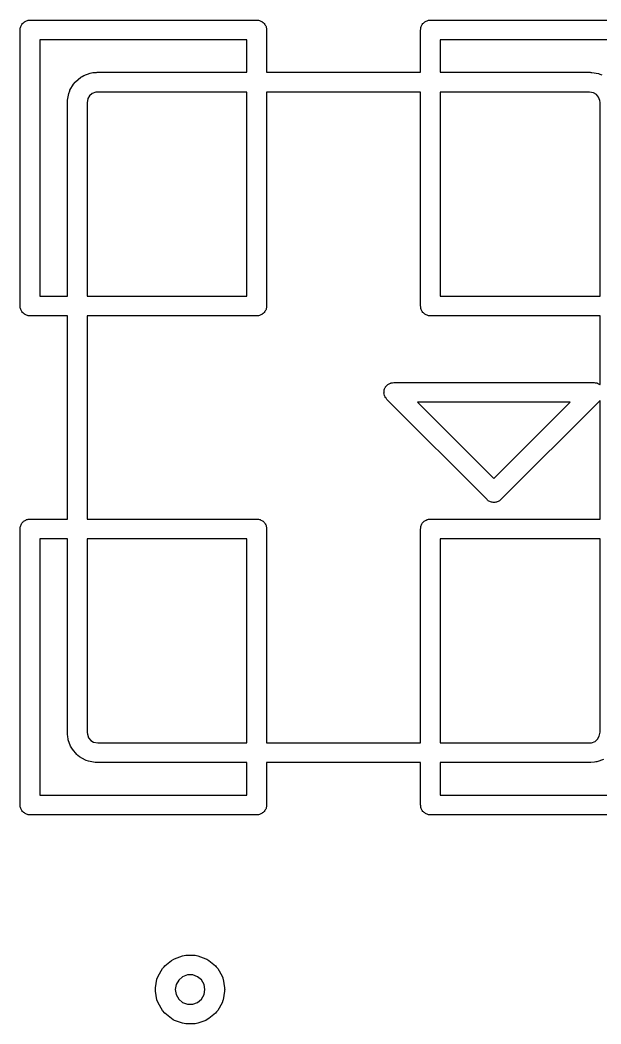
# Model space of a CAD drawing. Extents: x 105.1 to 166.9, y -128.1 to -71.6.
# Drawn here: x 135.39 to 138.34, y -90.78 to -85.69 of the extents above; entities that cross this region are included whole.
import ezdxf

# ---------------------------------------------------------------- set-up
doc = ezdxf.new("R2010")
doc.units = 0
doc.header["$MEASUREMENT"] = 0
doc.layers.add('BLACK', color=7, linetype='CONTINUOUS')

msp = doc.modelspace()

# ---------------------------------------------------------------- linework, layer by layer
at = {"layer": 'Black'}
for p, q in [((135.4, -85.7155), (135.403, -85.7117)), ((135.403, -85.7117), (135.406, -85.7089)), ((135.406, -85.7089), (135.409, -85.7055)), ((135.409, -85.7055), (135.413, -85.7033)), ((135.413, -85.7033), (135.416, -85.7005)), ((135.416, -85.7005), (135.42, -85.699)), ((135.42, -85.699), (135.424, -85.6968)), ((135.424, -85.6968), (135.428, -85.6961)), ((135.428, -85.6961), (135.432, -85.6946)), ((135.432, -85.6946), (135.437, -85.6946)), ((135.437, -85.6946), (135.441, -85.6938)), ((135.441, -85.6938), (136.591, -85.6938)), ((136.591, -85.6938), (136.595, -85.6946)), ((136.595, -85.6946), (136.6, -85.6946)), ((136.6, -85.6946), (136.604, -85.6961)), ((136.604, -85.6961), (136.608, -85.6968)), ((136.608, -85.6968), (136.612, -85.699)), ((136.612, -85.699), (136.616, -85.7005)), ((136.616, -85.7005), (136.619, -85.7033)), ((136.619, -85.7033), (136.623, -85.7055)), ((136.623, -85.7055), (136.626, -85.7089)), ((136.626, -85.7089), (136.629, -85.7117)), ((136.629, -85.7117), (136.631, -85.7155)), ((137.43, -85.7155), (137.433, -85.7117)), ((137.433, -85.7117), (137.436, -85.7089)), ((137.436, -85.7089), (137.439, -85.7055)), ((137.439, -85.7055), (137.443, -85.7033)), ((137.443, -85.7033), (137.446, -85.7005)), ((137.446, -85.7005), (137.45, -85.699)), ((137.45, -85.699), (137.454, -85.6968)), ((137.454, -85.6968), (137.458, -85.6961)), ((137.458, -85.6961), (137.462, -85.6946)), ((137.462, -85.6946), (137.467, -85.6946)), ((137.467, -85.6946), (137.471, -85.6938)), ((137.471, -85.6938), (138.621, -85.6938)), ((135.391, -85.7438), (135.392, -85.7395)), ((135.391, -87.1438), (135.391, -85.7438)), ((135.392, -85.7351), (135.393, -85.731)), ((135.392, -85.7395), (135.392, -85.7351)), ((135.393, -85.731), (135.394, -85.7267)), ((135.394, -85.7267), (135.396, -85.7229)), ((135.396, -85.7229), (135.398, -85.7188)), ((135.398, -85.7188), (135.4, -85.7155)), ((136.631, -85.7155), (136.634, -85.7188)), ((136.634, -85.7188), (136.636, -85.7229)), ((136.636, -85.7229), (136.638, -85.7267)), ((136.638, -85.7267), (136.639, -85.731)), ((136.639, -85.731), (136.64, -85.7351)), ((136.64, -85.7351), (136.64, -85.7395)), ((136.64, -85.7395), (136.641, -85.7438)), ((136.641, -85.7438), (136.641, -85.9587)), ((137.421, -85.7438), (137.422, -85.7395)), ((137.421, -85.9587), (137.421, -85.7438)), ((137.422, -85.7351), (137.423, -85.731)), ((137.422, -85.7395), (137.422, -85.7351)), ((137.423, -85.731), (137.424, -85.7267)), ((137.424, -85.7267), (137.426, -85.7229)), ((137.426, -85.7229), (137.428, -85.7188)), ((137.428, -85.7188), (137.43, -85.7155)), ((135.491, -85.7938), (135.491, -87.0938)), ((136.541, -85.7938), (135.491, -85.7938)), ((136.541, -85.9587), (136.541, -85.7938)), ((137.521, -85.7938), (137.521, -85.9587)), ((138.571, -85.7938), (137.521, -85.7938)), ((135.714, -85.9752), (135.746, -85.9633)), ((135.746, -85.9633), (135.753, -85.9621)), ((135.753, -85.9621), (135.759, -85.9604)), ((135.759, -85.9604), (135.777, -85.9589)), ((135.777, -85.9589), (135.779, -85.9591)), ((135.779, -85.9591), (135.781, -85.9587)), ((135.781, -85.9587), (136.541, -85.9587)), ((136.641, -85.9587), (137.421, -85.9587)), ((137.521, -85.9587), (138.281, -85.9587)), ((138.281, -85.9587), (138.285, -85.9595)), ((138.285, -85.9595), (138.29, -85.9595)), ((138.29, -85.9595), (138.324, -85.9655)), ((138.324, -85.9655), (138.324, -85.9655)), ((138.324, -85.9655), (138.33, -85.9677)), ((138.33, -85.9677), (138.34, -85.9714)), ((135.661, -86.0195), (135.67, -86.0084)), ((135.67, -86.0084), (135.672, -86.0062)), ((135.672, -86.0062), (135.699, -85.9839)), ((135.672, -86.0062), (135.672, -86.0062)), ((135.699, -85.9839), (135.705, -85.98)), ((135.699, -85.9839), (135.699, -85.9839)), ((135.705, -85.98), (135.714, -85.9752)), ((135.714, -85.9752), (135.714, -85.9752)), ((135.632, -86.1002), (135.638, -86.0659)), ((135.638, -86.0659), (135.643, -86.0523)), ((135.638, -86.0659), (135.638, -86.0659)), ((135.643, -86.0523), (135.644, -86.0496)), ((135.644, -86.0496), (135.661, -86.0195)), ((135.644, -86.0496), (135.644, -86.0496)), ((135.661, -86.0195), (135.661, -86.0195)), ((135.756, -86.0661), (135.743, -86.0771)), ((135.775, -86.0595), (135.756, -86.0661)), ((135.783, -86.0587), (135.775, -86.0595)), ((136.541, -86.0587), (135.783, -86.0587)), ((136.541, -87.0938), (136.541, -86.0587)), ((136.641, -86.0587), (136.641, -87.1438)), ((137.421, -86.0587), (136.641, -86.0587)), ((137.421, -87.1438), (137.421, -86.0587)), ((137.521, -86.0587), (137.521, -87.0938)), ((138.277, -86.0587), (137.521, -86.0587)), ((138.298, -86.0625), (138.277, -86.0587)), ((138.313, -86.071), (138.298, -86.0625)), ((135.631, -86.1088), (135.632, -86.1045)), ((135.631, -87.0938), (135.631, -86.1088)), ((135.632, -86.1045), (135.632, -86.1002)), ((135.735, -86.092), (135.731, -86.1132)), ((135.731, -86.1132), (135.731, -87.0938)), ((135.743, -86.0771), (135.735, -86.092)), ((138.324, -86.0841), (138.313, -86.071)), ((138.33, -86.1023), (138.324, -86.0841)), ((138.331, -86.111), (138.33, -86.1023)), ((138.331, -87.0938), (138.331, -86.111)), ((135.491, -87.0938), (135.631, -87.0938)), ((135.731, -87.0938), (136.541, -87.0938)), ((137.521, -87.0938), (138.331, -87.0938)), ((135.392, -87.1481), (135.391, -87.1438)), ((135.392, -87.1525), (135.392, -87.1481)), ((135.393, -87.1566), (135.392, -87.1525)), ((135.394, -87.1609), (135.393, -87.1566)), ((135.396, -87.1647), (135.394, -87.1609)), ((135.398, -87.1688), (135.396, -87.1647)), ((135.4, -87.1722), (135.398, -87.1688)), ((135.403, -87.176), (135.4, -87.1722)), ((135.406, -87.1788), (135.403, -87.176)), ((135.409, -87.1821), (135.406, -87.1788)), ((135.413, -87.1843), (135.409, -87.1821)), ((135.416, -87.1871), (135.413, -87.1843)), ((135.42, -87.1886), (135.416, -87.1871)), ((135.424, -87.1908), (135.42, -87.1886)), ((136.612, -87.1886), (136.608, -87.1908)), ((136.616, -87.1871), (136.612, -87.1886)), ((136.619, -87.1843), (136.616, -87.1871)), ((136.623, -87.1821), (136.619, -87.1843)), ((136.626, -87.1788), (136.623, -87.1821)), ((136.629, -87.176), (136.626, -87.1788)), ((136.631, -87.1722), (136.629, -87.176)), ((136.634, -87.1688), (136.631, -87.1722)), ((136.636, -87.1647), (136.634, -87.1688)), ((136.638, -87.1609), (136.636, -87.1647)), ((136.639, -87.1566), (136.638, -87.1609)), ((136.64, -87.1525), (136.639, -87.1566)), ((136.641, -87.1438), (136.64, -87.1481)), ((136.64, -87.1481), (136.64, -87.1525)), ((137.422, -87.1481), (137.421, -87.1438)), ((137.422, -87.1525), (137.422, -87.1481)), ((137.423, -87.1566), (137.422, -87.1525)), ((137.424, -87.1609), (137.423, -87.1566)), ((137.426, -87.1647), (137.424, -87.1609)), ((137.428, -87.1688), (137.426, -87.1647)), ((137.43, -87.1722), (137.428, -87.1688)), ((137.433, -87.176), (137.43, -87.1722)), ((137.436, -87.1788), (137.433, -87.176)), ((137.439, -87.1821), (137.436, -87.1788)), ((137.443, -87.1843), (137.439, -87.1821)), ((137.446, -87.1871), (137.443, -87.1843)), ((137.45, -87.1886), (137.446, -87.1871)), ((137.454, -87.1908), (137.45, -87.1886)), ((135.428, -87.1916), (135.424, -87.1908)), ((135.432, -87.1931), (135.428, -87.1916)), ((135.437, -87.1931), (135.432, -87.1931)), ((135.441, -87.1938), (135.437, -87.1931)), ((135.631, -87.1938), (135.441, -87.1938)), ((135.631, -88.2236), (135.631, -87.1938)), ((136.591, -87.1938), (135.731, -87.1938)), ((135.731, -87.1938), (135.731, -88.2236)), ((136.595, -87.1931), (136.591, -87.1938)), ((136.6, -87.1931), (136.595, -87.1931)), ((136.604, -87.1916), (136.6, -87.1931)), ((136.608, -87.1908), (136.604, -87.1916)), ((137.458, -87.1916), (137.454, -87.1908)), ((137.462, -87.1931), (137.458, -87.1916)), ((137.467, -87.1931), (137.462, -87.1931)), ((137.471, -87.1938), (137.467, -87.1931)), ((138.331, -87.1938), (137.471, -87.1938)), ((138.331, -87.5421), (138.331, -87.1938)), ((137.249, -87.5484), (137.253, -87.5434)), ((137.253, -87.5434), (137.255, -87.5423)), ((137.255, -87.5423), (137.256, -87.5408)), ((137.256, -87.5408), (137.262, -87.538)), ((137.262, -87.538), (137.268, -87.5347)), ((137.268, -87.5347), (137.27, -87.5344)), ((137.27, -87.5344), (137.272, -87.5334)), ((137.272, -87.5334), (137.279, -87.5329)), ((137.279, -87.5329), (137.285, -87.5317)), ((137.285, -87.5317), (138.301, -87.5317)), ((138.301, -87.5317), (138.307, -87.5329)), ((138.307, -87.5329), (138.314, -87.5334)), ((138.314, -87.5334), (138.316, -87.5344)), ((138.316, -87.5344), (138.318, -87.5347)), ((138.318, -87.5347), (138.324, -87.538)), ((138.324, -87.538), (138.33, -87.5408)), ((138.33, -87.5408), (138.331, -87.5421)), ((137.235, -87.5861), (137.236, -87.5796)), ((137.236, -87.5882), (137.235, -87.5861)), ((137.236, -87.571), (137.237, -87.5688)), ((137.236, -87.573), (137.236, -87.571)), ((137.236, -87.5796), (137.236, -87.573)), ((137.236, -87.5904), (137.236, -87.5882)), ((137.238, -87.5965), (137.236, -87.5904)), ((137.237, -87.5688), (137.239, -87.5629)), ((137.24, -87.6029), (137.238, -87.5965)), ((137.239, -87.5629), (137.242, -87.5567)), ((137.242, -87.5567), (137.243, -87.555)), ((137.243, -87.555), (137.244, -87.553)), ((137.244, -87.553), (137.249, -87.5484)), ((137.241, -87.6047), (137.24, -87.6029)), ((137.242, -87.6067), (137.241, -87.6047)), ((137.246, -87.6117), (137.242, -87.6067)), ((137.25, -87.6171), (137.246, -87.6117)), ((137.758, -88.1251), (137.25, -87.6171)), ((137.406, -87.6317), (137.793, -88.019)), ((138.18, -87.6317), (137.406, -87.6317)), ((137.793, -88.019), (138.18, -87.6317)), ((138.331, -87.6224), (137.828, -88.1251)), ((138.331, -88.2236), (138.331, -87.6224)), ((137.761, -88.1276), (137.758, -88.1251)), ((137.764, -88.1307), (137.761, -88.1276)), ((137.768, -88.1325), (137.764, -88.1307)), ((137.772, -88.135), (137.768, -88.1325)), ((137.776, -88.1362), (137.772, -88.135)), ((137.78, -88.138), (137.776, -88.1362)), ((137.784, -88.1384), (137.78, -88.138)), ((137.789, -88.1395), (137.784, -88.1384)), ((137.793, -88.1392), (137.789, -88.1395)), ((137.797, -88.1395), (137.793, -88.1392)), ((137.802, -88.1384), (137.797, -88.1395)), ((137.806, -88.138), (137.802, -88.1384)), ((137.81, -88.1362), (137.806, -88.138)), ((137.814, -88.135), (137.81, -88.1362)), ((137.818, -88.1325), (137.814, -88.135)), ((137.822, -88.1307), (137.818, -88.1325)), ((137.825, -88.1276), (137.822, -88.1307)), ((137.828, -88.1251), (137.825, -88.1276)), ((135.393, -88.2608), (135.394, -88.2565)), ((135.394, -88.2565), (135.396, -88.2527)), ((135.396, -88.2527), (135.398, -88.2486)), ((135.398, -88.2486), (135.4, -88.2453)), ((135.4, -88.2453), (135.403, -88.2415)), ((135.403, -88.2415), (135.406, -88.2387)), ((135.406, -88.2387), (135.409, -88.2353)), ((135.409, -88.2353), (135.413, -88.2331)), ((135.413, -88.2331), (135.416, -88.2303)), ((135.416, -88.2303), (135.42, -88.2288)), ((135.42, -88.2288), (135.424, -88.2266)), ((135.424, -88.2266), (135.428, -88.2259)), ((135.428, -88.2259), (135.432, -88.2244)), ((135.432, -88.2244), (135.437, -88.2244)), ((135.437, -88.2244), (135.441, -88.2236)), ((135.441, -88.2236), (135.631, -88.2236)), ((135.731, -88.2236), (136.591, -88.2236)), ((136.591, -88.2236), (136.595, -88.2244)), ((136.595, -88.2244), (136.6, -88.2244)), ((136.6, -88.2244), (136.604, -88.2259)), ((136.604, -88.2259), (136.608, -88.2266)), ((136.608, -88.2266), (136.612, -88.2288)), ((136.612, -88.2288), (136.616, -88.2303)), ((136.616, -88.2303), (136.619, -88.2331)), ((136.619, -88.2331), (136.623, -88.2353)), ((136.623, -88.2353), (136.626, -88.2387)), ((136.626, -88.2387), (136.629, -88.2415)), ((136.629, -88.2415), (136.631, -88.2453)), ((136.631, -88.2453), (136.634, -88.2486)), ((136.634, -88.2486), (136.636, -88.2527)), ((136.636, -88.2527), (136.638, -88.2565)), ((136.638, -88.2565), (136.639, -88.2608)), ((137.423, -88.2608), (137.424, -88.2565)), ((137.424, -88.2565), (137.426, -88.2527)), ((137.426, -88.2527), (137.428, -88.2486)), ((137.428, -88.2486), (137.43, -88.2453)), ((137.43, -88.2453), (137.433, -88.2415)), ((137.433, -88.2415), (137.436, -88.2387)), ((137.436, -88.2387), (137.439, -88.2353)), ((137.439, -88.2353), (137.443, -88.2331)), ((137.443, -88.2331), (137.446, -88.2303)), ((137.446, -88.2303), (137.45, -88.2288)), ((137.45, -88.2288), (137.454, -88.2266)), ((137.454, -88.2266), (137.458, -88.2259)), ((137.458, -88.2259), (137.462, -88.2244)), ((137.462, -88.2244), (137.467, -88.2244)), ((137.467, -88.2244), (137.471, -88.2236)), ((137.471, -88.2236), (138.331, -88.2236)), ((135.391, -88.2736), (135.392, -88.2693)), ((135.391, -89.6736), (135.391, -88.2736)), ((135.392, -88.2649), (135.393, -88.2608)), ((135.392, -88.2693), (135.392, -88.2649)), ((136.639, -88.2608), (136.64, -88.2649)), ((136.64, -88.2649), (136.64, -88.2693)), ((136.64, -88.2693), (136.641, -88.2736)), ((136.641, -88.2736), (136.641, -89.3587)), ((137.421, -88.2736), (137.422, -88.2693)), ((137.421, -89.3587), (137.421, -88.2736)), ((137.422, -88.2649), (137.423, -88.2608)), ((137.422, -88.2693), (137.422, -88.2649)), ((135.491, -88.3236), (135.491, -89.6236)), ((135.631, -88.3236), (135.491, -88.3236)), ((135.631, -89.3086), (135.631, -88.3236)), ((135.731, -88.3236), (135.731, -89.3064)), ((136.541, -88.3236), (135.731, -88.3236)), ((136.541, -89.3587), (136.541, -88.3236)), ((137.521, -88.3236), (137.521, -89.3587)), ((138.331, -88.3236), (137.521, -88.3236)), ((138.331, -89.3043), (138.331, -88.3236)), ((135.631, -89.3108), (135.631, -89.3086)), ((135.631, -89.313), (135.631, -89.3108)), ((135.633, -89.3304), (135.631, -89.313)), ((135.731, -89.3064), (135.732, -89.3151)), ((135.732, -89.3151), (135.738, -89.3333)), ((138.319, -89.3403), (138.327, -89.3255)), ((138.327, -89.3255), (138.331, -89.3043)), ((135.634, -89.3368), (135.633, -89.3304)), ((135.635, -89.3432), (135.634, -89.3368)), ((135.647, -89.3759), (135.635, -89.3432)), ((135.65, -89.3811), (135.647, -89.3759)), ((135.647, -89.3759), (135.647, -89.3759)), ((135.738, -89.3333), (135.749, -89.3464)), ((135.749, -89.3464), (135.764, -89.355)), ((135.764, -89.355), (135.785, -89.3587)), ((135.785, -89.3587), (136.541, -89.3587)), ((136.641, -89.3587), (137.421, -89.3587)), ((137.521, -89.3587), (138.279, -89.3587)), ((138.279, -89.3587), (138.287, -89.358)), ((138.287, -89.358), (138.306, -89.3513)), ((138.306, -89.3513), (138.319, -89.3403)), ((135.656, -89.3909), (135.65, -89.3811)), ((135.678, -89.4175), (135.656, -89.3909)), ((135.656, -89.3909), (135.656, -89.3909)), ((135.684, -89.4226), (135.678, -89.4175)), ((135.678, -89.4175), (135.678, -89.4175)), ((135.692, -89.4287), (135.684, -89.4226)), ((135.722, -89.446), (135.692, -89.4287)), ((135.692, -89.4287), (135.692, -89.4287)), ((135.726, -89.4476), (135.722, -89.446)), ((135.722, -89.446), (135.722, -89.446)), ((135.738, -89.452), (135.726, -89.4476)), ((135.772, -89.458), (135.738, -89.452)), ((135.738, -89.452), (135.738, -89.452)), ((135.777, -89.458), (135.772, -89.458)), ((135.781, -89.4587), (135.777, -89.458)), ((136.541, -89.4587), (135.781, -89.4587)), ((136.541, -89.6236), (136.541, -89.4587)), ((137.421, -89.4587), (136.641, -89.4587)), ((136.641, -89.4587), (136.641, -89.6736)), ((137.421, -89.6736), (137.421, -89.4587)), ((138.281, -89.4587), (137.521, -89.4587)), ((137.521, -89.4587), (137.521, -89.6236)), ((138.283, -89.4583), (138.281, -89.4587)), ((138.285, -89.4585), (138.283, -89.4583)), ((138.303, -89.457), (138.285, -89.4585)), ((138.309, -89.4553), (138.303, -89.457)), ((138.315, -89.4542), (138.309, -89.4553)), ((138.348, -89.4423), (138.315, -89.4542)), ((135.491, -89.6236), (136.541, -89.6236)), ((137.521, -89.6236), (138.571, -89.6236)), ((135.392, -89.6779), (135.391, -89.6736)), ((135.392, -89.6823), (135.392, -89.6779)), ((135.393, -89.6864), (135.392, -89.6823)), ((136.64, -89.6823), (136.639, -89.6864)), ((136.641, -89.6736), (136.64, -89.6779)), ((136.64, -89.6779), (136.64, -89.6823)), ((137.422, -89.6779), (137.421, -89.6736)), ((137.422, -89.6823), (137.422, -89.6779)), ((137.423, -89.6864), (137.422, -89.6823)), ((135.394, -89.6907), (135.393, -89.6864)), ((135.396, -89.6945), (135.394, -89.6907)), ((135.398, -89.6986), (135.396, -89.6945)), ((135.4, -89.702), (135.398, -89.6986)), ((135.403, -89.7058), (135.4, -89.702)), ((135.406, -89.7086), (135.403, -89.7058)), ((135.409, -89.7119), (135.406, -89.7086)), ((135.413, -89.7141), (135.409, -89.7119)), ((135.416, -89.7169), (135.413, -89.7141)), ((135.42, -89.7184), (135.416, -89.7169)), ((135.424, -89.7206), (135.42, -89.7184)), ((135.428, -89.7214), (135.424, -89.7206)), ((135.432, -89.7229), (135.428, -89.7214)), ((135.437, -89.7229), (135.432, -89.7229)), ((135.441, -89.7236), (135.437, -89.7229)), ((136.591, -89.7236), (135.441, -89.7236)), ((136.595, -89.7229), (136.591, -89.7236)), ((136.6, -89.7229), (136.595, -89.7229)), ((136.604, -89.7214), (136.6, -89.7229)), ((136.608, -89.7206), (136.604, -89.7214)), ((136.612, -89.7184), (136.608, -89.7206)), ((136.616, -89.7169), (136.612, -89.7184)), ((136.619, -89.7141), (136.616, -89.7169)), ((136.623, -89.7119), (136.619, -89.7141)), ((136.626, -89.7086), (136.623, -89.7119)), ((136.629, -89.7058), (136.626, -89.7086)), ((136.631, -89.702), (136.629, -89.7058)), ((136.634, -89.6986), (136.631, -89.702)), ((136.636, -89.6945), (136.634, -89.6986)), ((136.638, -89.6907), (136.636, -89.6945)), ((136.639, -89.6864), (136.638, -89.6907)), ((137.424, -89.6907), (137.423, -89.6864)), ((137.426, -89.6945), (137.424, -89.6907)), ((137.428, -89.6986), (137.426, -89.6945)), ((137.43, -89.702), (137.428, -89.6986)), ((137.433, -89.7058), (137.43, -89.702)), ((137.436, -89.7086), (137.433, -89.7058)), ((137.439, -89.7119), (137.436, -89.7086)), ((137.443, -89.7141), (137.439, -89.7119)), ((137.446, -89.7169), (137.443, -89.7141)), ((137.45, -89.7184), (137.446, -89.7169)), ((137.454, -89.7206), (137.45, -89.7184)), ((137.458, -89.7214), (137.454, -89.7206)), ((137.462, -89.7229), (137.458, -89.7214)), ((137.467, -89.7229), (137.462, -89.7229)), ((137.471, -89.7236), (137.467, -89.7229)), ((138.621, -89.7236), (137.471, -89.7236)), ((136.173, -90.4532), (136.214, -90.4382)), ((136.214, -90.4382), (136.231, -90.4352)), ((136.231, -90.4352), (136.275, -90.4352)), ((136.275, -90.4352), (136.278, -90.4357)), ((136.278, -90.4357), (136.292, -90.4382)), ((136.292, -90.4382), (136.292, -90.4382)), ((136.292, -90.4382), (136.333, -90.4532)), ((136.113, -90.5033), (136.121, -90.4942)), ((136.121, -90.4942), (136.124, -90.49)), ((136.124, -90.49), (136.158, -90.4618)), ((136.158, -90.4618), (136.17, -90.455)), ((136.158, -90.4618), (136.158, -90.4618)), ((136.17, -90.455), (136.173, -90.4532)), ((136.173, -90.4532), (136.173, -90.4532)), ((136.333, -90.4532), (136.333, -90.4532)), ((136.333, -90.4532), (136.338, -90.4561)), ((136.338, -90.4561), (136.348, -90.4618)), ((136.348, -90.4618), (136.348, -90.4618)), ((136.348, -90.4618), (136.382, -90.49)), ((136.382, -90.49), (136.382, -90.49)), ((136.382, -90.49), (136.385, -90.4938)), ((136.385, -90.4938), (136.393, -90.5033)), ((136.085, -90.5576), (136.091, -90.5413)), ((136.091, -90.5413), (136.113, -90.5033)), ((136.215, -90.5441), (136.195, -90.561)), ((136.24, -90.5352), (136.215, -90.5441)), ((136.266, -90.5352), (136.24, -90.5352)), ((136.291, -90.5441), (136.266, -90.5352)), ((136.311, -90.5609), (136.291, -90.5441)), ((136.393, -90.5033), (136.393, -90.5033)), ((136.393, -90.5033), (136.415, -90.5413)), ((136.415, -90.5413), (136.415, -90.5413)), ((136.415, -90.5413), (136.418, -90.5505)), ((136.078, -90.6007), (136.085, -90.5576)), ((136.182, -90.5836), (136.178, -90.6094)), ((136.195, -90.561), (136.182, -90.5836)), ((136.324, -90.5836), (136.311, -90.5609)), ((136.328, -90.6094), (136.324, -90.5836)), ((136.418, -90.5505), (136.419, -90.5533)), ((136.419, -90.5533), (136.421, -90.5576)), ((136.421, -90.5576), (136.428, -90.6007)), ((136.078, -90.6181), (136.078, -90.6007)), ((136.085, -90.6613), (136.078, -90.6181)), ((136.078, -90.6181), (136.078, -90.6181)), ((136.178, -90.6094), (136.182, -90.6352)), ((136.182, -90.6352), (136.195, -90.6579)), ((136.311, -90.6579), (136.324, -90.6352)), ((136.324, -90.6352), (136.328, -90.6094)), ((136.428, -90.6181), (136.421, -90.6613)), ((136.428, -90.6007), (136.428, -90.6007)), ((136.428, -90.6007), (136.428, -90.6007)), ((136.428, -90.6007), (136.428, -90.6051)), ((136.428, -90.6051), (136.429, -90.6094)), ((136.429, -90.6094), (136.428, -90.6137)), ((136.428, -90.6137), (136.428, -90.6181)), ((136.428, -90.6181), (136.428, -90.6181)), ((136.428, -90.6181), (136.428, -90.6181)), ((136.429, -90.6094), (136.429, -90.6094)), ((136.091, -90.6776), (136.085, -90.6613)), ((136.085, -90.6613), (136.085, -90.6613)), ((136.113, -90.7155), (136.091, -90.6776)), ((136.195, -90.6579), (136.215, -90.6747)), ((136.215, -90.6747), (136.24, -90.6837)), ((136.24, -90.6837), (136.266, -90.6837)), ((136.266, -90.6837), (136.291, -90.6747)), ((136.291, -90.6747), (136.311, -90.6579)), ((136.415, -90.6776), (136.393, -90.7155)), ((136.419, -90.6655), (136.415, -90.6776)), ((136.415, -90.6776), (136.415, -90.6776)), ((136.421, -90.6613), (136.419, -90.6655)), ((136.421, -90.6613), (136.421, -90.6613)), ((136.124, -90.7288), (136.113, -90.7155)), ((136.113, -90.7155), (136.113, -90.7155)), ((136.158, -90.757), (136.124, -90.7288)), ((136.382, -90.7288), (136.348, -90.757)), ((136.387, -90.7223), (136.382, -90.7288)), ((136.382, -90.7288), (136.382, -90.7288)), ((136.393, -90.7155), (136.387, -90.7223)), ((136.393, -90.7155), (136.393, -90.7155)), ((136.167, -90.7625), (136.158, -90.757)), ((136.158, -90.757), (136.158, -90.757)), ((136.173, -90.7657), (136.167, -90.7625)), ((136.214, -90.7807), (136.173, -90.7657)), ((136.173, -90.7657), (136.173, -90.7657)), ((136.231, -90.7837), (136.214, -90.7807)), ((136.275, -90.7837), (136.231, -90.7837)), ((136.278, -90.7832), (136.275, -90.7837)), ((136.275, -90.7837), (136.275, -90.7837)), ((136.292, -90.7807), (136.278, -90.7832)), ((136.333, -90.7657), (136.292, -90.7807)), ((136.292, -90.7807), (136.292, -90.7807)), ((136.34, -90.762), (136.333, -90.7657)), ((136.333, -90.7657), (136.333, -90.7657)), ((136.348, -90.757), (136.34, -90.762)), ((136.348, -90.757), (136.348, -90.757))]:
    msp.add_line(p, q, dxfattribs=at)

doc.saveas('drawing.dxf')
